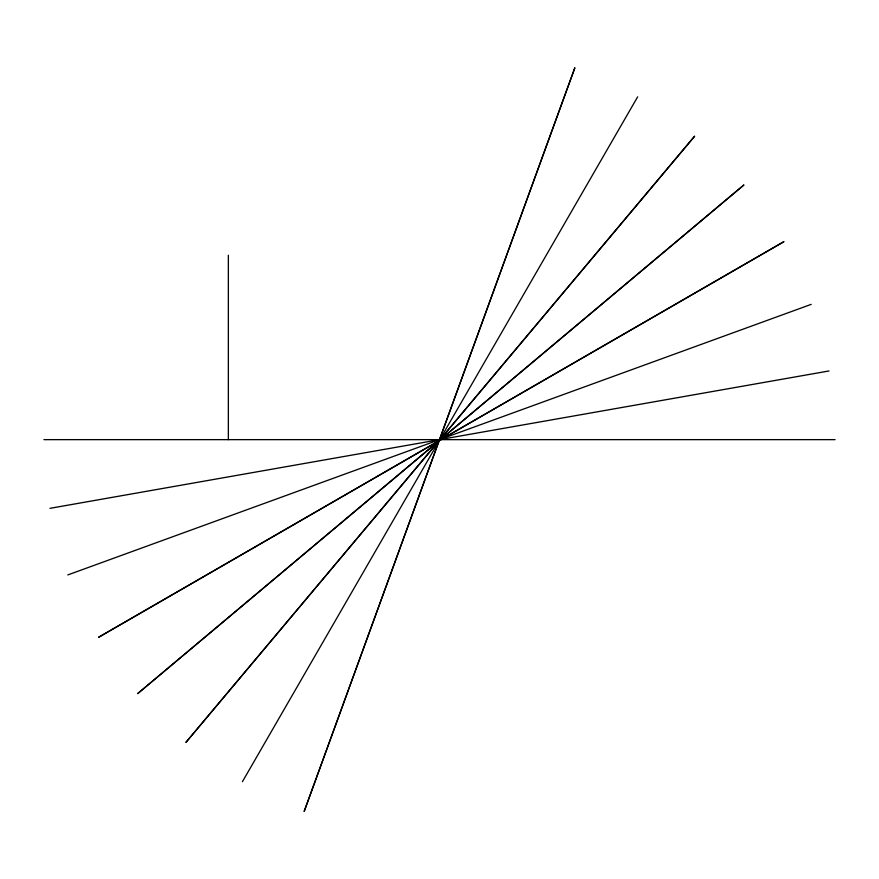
<?xml version="1.0" encoding="UTF-8"?>
<svg xmlns="http://www.w3.org/2000/svg" width="879" height="879" viewBox="0 0 879 879"><rect width="100%" height="100%" fill="white"/><g stroke="black" fill="none" stroke-linecap="round" stroke-linejoin="round"><path stroke-width="1.32" d="M637.649 96.855L242.406 781.706M67.804 574.932L811.196 304.365M49.96 508.337L829.04 370.96M43.95 439.643L835.05 439.643M228.353 255.24L228.353 439.643M574.8 67.958L304.2 811.339L574.8 67.958M694.553 136.289L186.018 742.272L694.553 136.289M743.777 185.073L137.739 693.553L743.777 185.073M783.782 241.736L98.657 637.253L783.782 241.736"/></g></svg>
